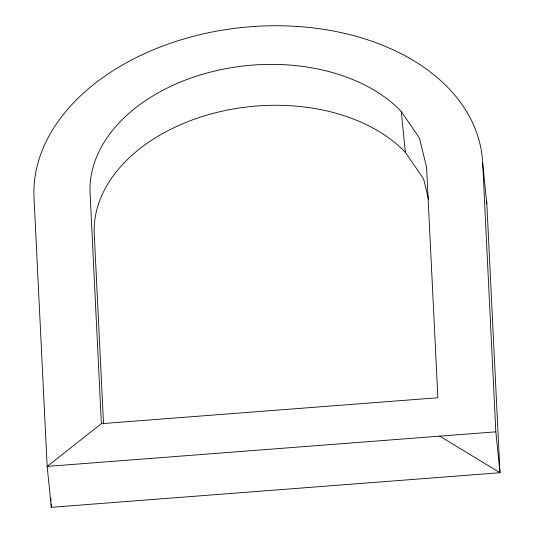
<?xml version="1.0" encoding="UTF-8"?>
<svg xmlns="http://www.w3.org/2000/svg" width="534" height="534" viewBox="0 0 534 534"><rect width="100%" height="100%" fill="white"/><g stroke="black" fill="none" stroke-linecap="round" stroke-linejoin="round"><path stroke-width="0.8" d="M101.367 423.676L90.092 193.268A168.804 115.257 -5.8 0 1 209.355 72.384A168.804 115.257 -5.8 0 1 401.234 111.472L419.404 137.966L426.593 167.336L437.86 397.743L101.367 423.676L47.159 466.402L51.324 507.3L499.984 472.724L486.841 203.915A225.074 153.672 -5.8 0 0 486.694 201.478M482.676 163.017L495.826 431.826L47.159 466.402L34.016 197.593A225.074 153.672 -5.8 0 1 250.833 26.7A225.074 153.672 -5.8 0 1 482.676 163.017L486.841 203.915M439.742 436.144L499.984 472.724L495.826 431.826M401.234 111.472L405.399 152.377L423.569 178.863L428.622 199.502M103.536 423.822L94.258 234.172A168.804 115.257 -5.8 0 1 213.52 113.281A168.804 115.257 -5.8 0 1 405.399 152.377M50.877 498.149L50.997 500.645M51.157 503.969L51.324 507.3"/></g></svg>
